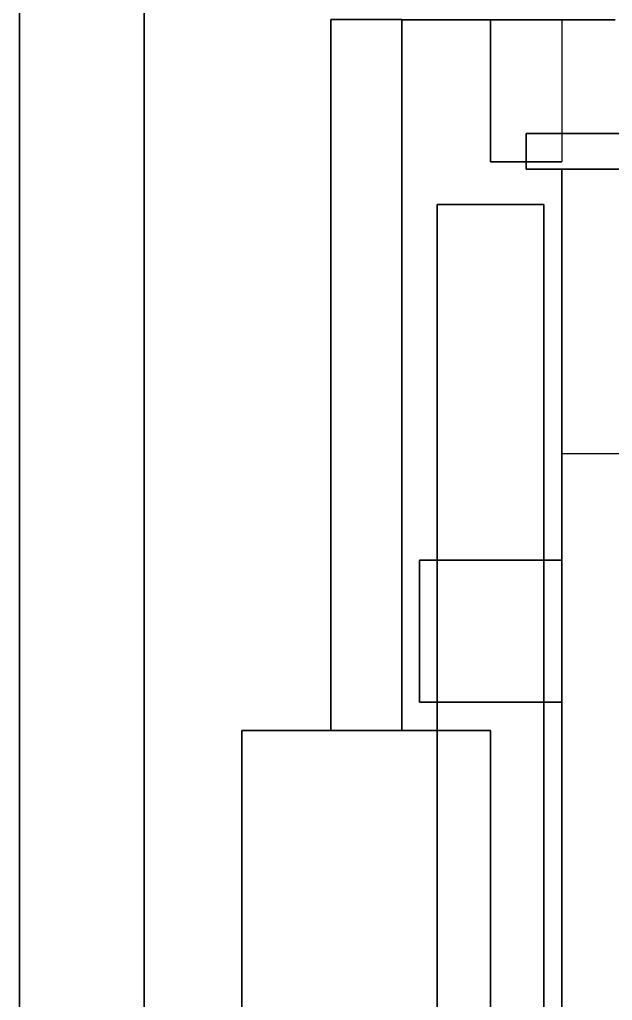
# Model space of a CAD drawing. Extents: x -1 to 971, y -1221 to 74.
# Drawn here: x 217.7 to 384.4, y -866 to -590 of the extents above; entities that cross this region are included whole.
import ezdxf

# ---------------------------------------------------------------- set-up
doc = ezdxf.new("R2010")
doc.units = 0
doc.layers.add('PQ_200_2D', color=1, linetype='Continuous')
doc.layers.add('PQ_200_3D', color=1, linetype='Continuous')

msp = doc.modelspace()

# ---------------------------------------------------------------- linework, layer by layer
at = {"layer": 'PQ_200_2D'}
msp.add_lwpolyline([(217.68, -960), (217.68, -50), (252.68, -50)], dxfattribs=at)
at = {"layer": 'PQ_200_3D'}
for points in [[(252.68, -1120), (252.68, 0), (717.68, 0), (717.68, -1120)], [(252.68, -995, 65), (717.68, -995, 65), (717.68, 0, 65), (252.68, 0, 65)], [(252.68, -1120), (252.68, -1120, 65), (252.68, 0, 65), (252.68, 0)], [(217.68, -1080, 1685), (217.68, -1080, 1945), (217.68, -50, 1945), (217.68, -50, 1685)], [(325.18, -590.1, 90), (325.18, -590.1, 1390), (385.18, -590.1, 1390), (385.18, -590.1, 90)], [(350.18, -630.1, 90), (350.18, -590.1, 90), (370.18, -590.1, 90), (370.18, -630.1, 90)], [(350.18, -630.1, 90), (350.18, -630.1, 1390), (350.18, -590.1, 1390), (350.18, -590.1, 90)], [(350.18, -630.1, 90), (370.18, -630.1, 90), (370.18, -630.1, 1390), (350.18, -630.1, 1390)], [(370.18, -632.1, 210.34), (600.18, -632.1, 210.34), (600.18, -632.1, 320.34), (370.18, -632.1, 320.34)], [(370.18, -712.1, 210.34), (600.18, -712.1, 210.34), (600.18, -632.1, 290.34), (370.18, -632.1, 290.34)], [(370.18, -632.1, 290.34), (370.18, -632.1, 210.34), (370.18, -712.1, 210.34)], [(370.18, -632.1, 210.34), (370.18, -712.1, 210.34), (600.18, -712.1, 210.34), (600.18, -632.1, 210.34)]]:
    msp.add_3dface(points, dxfattribs=at)
at = {"layer": 'PQ_200_3D', "invisible_edges": 1}
for points in [[(217.68, -1080, 1945), (752.68, -1080, 1945), (752.68, -50, 1945), (217.68, -50, 1945)], [(217.68, -1080, 1685), (752.68, -1080, 1685), (752.68, -50, 1685), (217.68, -50, 1685)]]:
    msp.add_3dface(points, dxfattribs=at)

# ---------------------------------------------------------------- meshes
at = {"layer": 'PQ_200_3D'}
mesh = msp.add_polyface(dxfattribs=at)
corners = [(305.18, -790, 1665), (325.18, -790, 1665), (325.18, -590, 1665), (305.18, -590, 1665), (305.18, -790, 1685), (325.18, -790, 1685), (325.18, -590, 1685), (305.18, -590, 1685)]
mesh.append_faces([[corners[k] for k in face] for face in [(0, 3, 2, 1), (4, 5, 6, 7), (0, 1, 5, 4), (3, 7, 6, 2), (0, 4, 7, 3), (1, 2, 6, 5)]])
mesh = msp.add_polyface(dxfattribs=at)
corners = [(360.18, -632.1, 115), (610.18, -632.1, 115), (610.18, -622.1, 115), (360.18, -622.1, 115), (360.18, -632.1, 845), (610.18, -632.1, 845), (610.18, -622.1, 845), (360.18, -622.1, 845)]
mesh.append_faces([[corners[k] for k in face] for face in [(0, 3, 2, 1), (4, 5, 6, 7), (0, 1, 5, 4), (3, 7, 6, 2), (0, 4, 7, 3), (1, 2, 6, 5)]])
mesh = msp.add_polyface(dxfattribs=at)
corners = [(370.18, -1172.1, 160.34), (400.18, -1153.56, 160.34), (400.18, -632.1, 160.34), (370.18, -632.1, 160.34), (370.18, -1172.1, 210.34), (400.18, -1153.56, 210.34), (400.18, -632.1, 210.34), (370.18, -632.1, 210.34)]
mesh.append_faces([[corners[k] for k in face] for face in [(0, 3, 2, 1), (4, 5, 6, 7), (0, 1, 5, 4), (3, 7, 6, 2), (0, 4, 7, 3), (1, 2, 6, 5)]])
mesh = msp.add_polyface(dxfattribs=at)
corners = [(335.18, -1042.1, 170.34), (365.18, -1042.1, 170.34), (365.18, -642.1, 170.34), (335.18, -642.1, 170.34), (335.18, -1042.1, 200.34), (365.18, -1042.1, 200.34), (365.18, -642.1, 200.34), (335.18, -642.1, 200.34)]
mesh.append_faces([[corners[k] for k in face] for face in [(0, 3, 2, 1), (4, 5, 6, 7), (0, 1, 5, 4), (3, 7, 6, 2), (0, 4, 7, 3), (1, 2, 6, 5)]])
mesh = msp.add_polyface(dxfattribs=at)
corners = [(330.18, -782.1, 165.34), (370.18, -782.1, 165.34), (370.18, -742.1, 165.34), (330.18, -742.1, 165.34), (330.18, -782.1, 205.34), (370.18, -782.1, 205.34), (370.18, -742.1, 205.34), (330.18, -742.1, 205.34)]
mesh.append_faces([[corners[k] for k in face] for face in [(0, 3, 2, 1), (4, 5, 6, 7), (0, 1, 5, 4), (3, 7, 6, 2), (0, 4, 7, 3), (1, 2, 6, 5)]])
mesh = msp.add_polyface(dxfattribs=at)
corners = [(280.18, -1040, 1660), (350.18, -1040, 1660), (350.18, -790, 1660), (280.18, -790, 1660), (280.18, -1040, 1685), (350.18, -1040, 1685), (350.18, -790, 1685), (280.18, -790, 1685)]
mesh.append_faces([[corners[k] for k in face] for face in [(0, 3, 2, 1), (4, 5, 6, 7), (0, 1, 5, 4), (3, 7, 6, 2), (0, 4, 7, 3), (1, 2, 6, 5)]])

doc.saveas('drawing.dxf')
